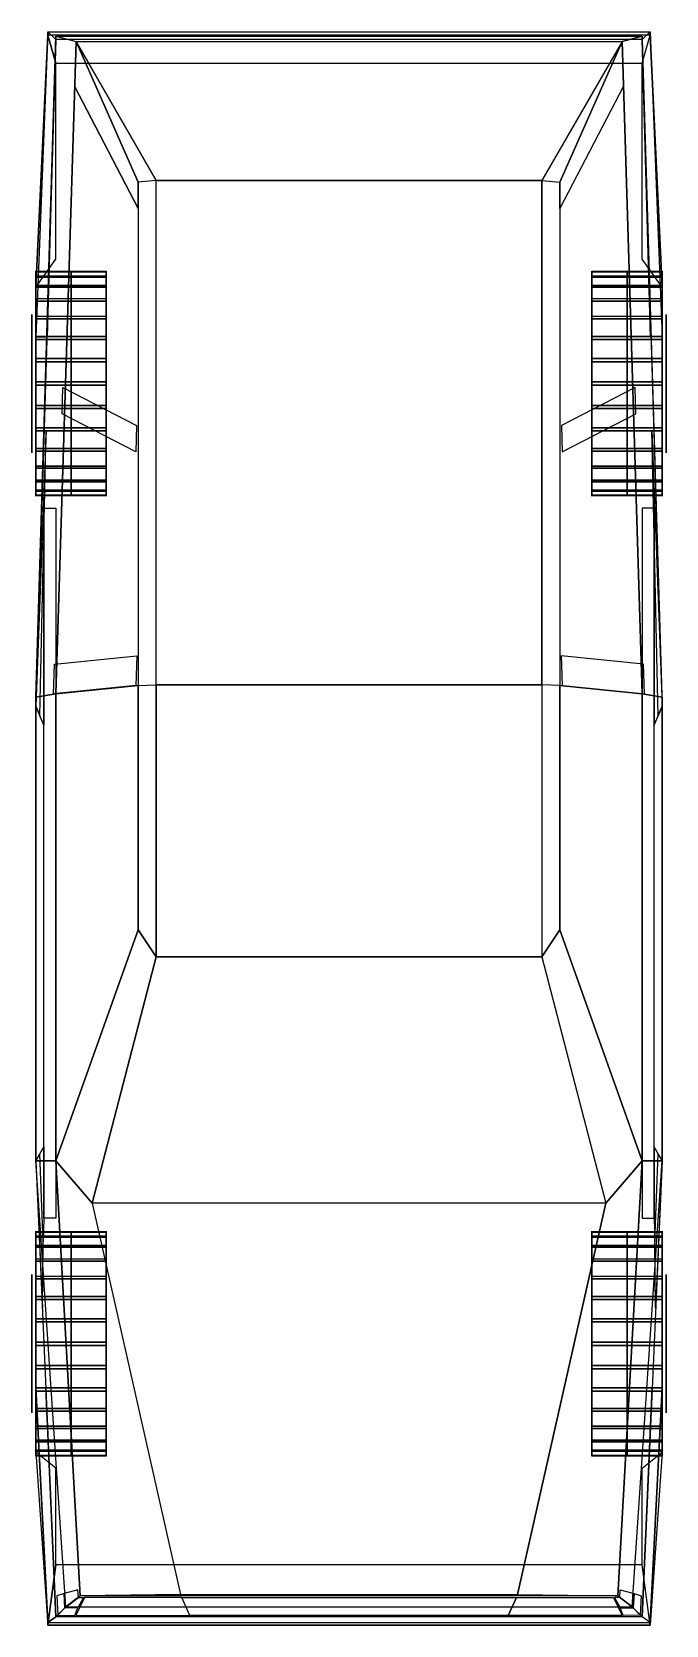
# Model space of a CAD drawing. Extents: x -2873 to -2715, y -7375 to -6979.
import ezdxf

# ---------------------------------------------------------------- set-up
doc = ezdxf.new("R2010")
doc.units = 0
doc.header["$LTSCALE"] = 1000
doc.header["$MEASUREMENT"] = 0
for name, color, linetype in [('CALOTA', 79, 'CONTINUOUS'), ('CARRO', 5, 'CONTINUOUS'), ('FAROL', 134, 'CONTINUOUS'), ('LANTERNA', 32, 'CONTINUOUS'), ('PARAC', 251, 'CONTINUOUS'), ('PNEU', 158, 'CONTINUOUS'), ('VIDRO', 7, 'CONTINUOUS')]:
    doc.layers.add(name, color=color, linetype=linetype)

msp = doc.modelspace()

# ---------------------------------------------------------------- linework, layer by layer
at = {"layer": 'CALOTA', "extrusion": (1, 0, 0)}
for centre in [(-7066.19, 27.99, -2873.32), (-7305.19, 27.99, -2873.32)]:
    msp.add_circle(centre, 17.2, dxfattribs=at)
at = {"layer": 'CALOTA', "extrusion": (-1, 0, 0)}
for centre in [(7066.19, 27.99, 2715.32), (7305.19, 27.99, 2715.32)]:
    msp.add_circle(centre, 17.2, dxfattribs=at)
at = {"layer": 'CARRO'}
msp.add_line((-2846.82, -7022.63, 139.59), (-2862.72, -6992.14, 91.49), dxfattribs=at)
for points in [[(-2867.32, -7143.43, 91.49), (-2872.32, -7144.21, 72.88), (-2867.32, -6979.67, 75.49), (-2862.32, -6981.03, 91.49)], [(-2867.32, -6979.67, 75.49), (-2867.32, -6980.56, 59.99), (-2872.32, -7146.52, 59.99), (-2872.32, -7144.21, 72.88)], [(-2726.32, -6981.03, 91.49), (-2721.32, -6979.67, 75.49), (-2867.32, -6979.67, 75.49), (-2862.32, -6981.03, 91.49)], [(-2721.32, -6979.67, 75.49), (-2721.32, -6980.56, 59.99), (-2867.32, -6980.56, 59.99), (-2867.32, -6979.67, 75.49)], [(-2721.32, -7143.43, 91.49), (-2716.32, -7144.21, 72.88), (-2721.32, -6979.67, 75.49), (-2726.32, -6981.03, 91.49)], [(-2721.32, -6979.67, 75.49), (-2721.32, -6980.56, 59.99), (-2716.32, -7146.52, 59.99), (-2716.32, -7144.21, 72.88)], [(-2846.82, -7022.63, 139.59), (-2846.82, -7016.08, 139.48), (-2862.32, -6981.03, 91.49), (-2862.72, -6992.14, 91.49)], [(-2842.32, -7015.61, 141.13), (-2846.82, -7016.08, 139.48), (-2862.32, -6981.03, 91.49)], [(-2746.32, -7015.61, 141.13), (-2741.82, -7016.08, 139.48), (-2726.32, -6981.03, 91.49)], [(-2741.82, -7022.63, 139.59), (-2741.82, -7016.08, 139.48), (-2726.32, -6981.03, 91.49), (-2725.93, -6992.14, 91.49)], [(-2842.32, -7141.19, 145.59), (-2842.32, -7015.61, 141.13), (-2846.82, -7016.08, 139.48), (-2846.82, -7141.36, 141.59)], [(-2842.32, -7141.19, 145.59), (-2842.32, -7015.61, 141.13), (-2746.32, -7015.61, 141.13), (-2746.32, -7141.19, 145.59)], [(-2746.32, -7141.19, 145.59), (-2746.32, -7015.61, 141.13), (-2741.82, -7016.08, 139.48), (-2741.82, -7141.36, 141.59)], [(-2869.78, -7077.75, 59.99), (-2872.32, -7146.52, 59.99), (-2871.32, -7148.86, 46.99), (-2870.05, -7092.67, 46.99)], [(-2718.87, -7077.75, 59.99), (-2716.32, -7146.52, 59.99), (-2717.32, -7148.86, 46.99), (-2718.6, -7092.67, 46.99)], [(-2870.05, -7092.67, 46.99), (-2870.32, -7097.19, 33.99), (-2870.32, -7151.19, 33.99), (-2871.32, -7148.86, 46.99)], [(-2718.6, -7092.67, 46.99), (-2718.32, -7097.19, 33.99), (-2718.32, -7151.19, 33.99), (-2717.32, -7148.86, 46.99)], [(-2870.32, -7097.19, 33.99), (-2867.32, -7097.19, 24.99), (-2867.32, -7273.92, 24.99), (-2870.32, -7273.92, 33.99)], [(-2718.32, -7097.19, 33.99), (-2721.32, -7097.19, 24.99), (-2721.32, -7273.92, 24.99), (-2718.32, -7273.92, 33.99)], [(-2842.32, -7141.19, 145.59), (-2842.32, -7208.89, 142.49), (-2846.82, -7202.19, 139.29), (-2846.82, -7141.36, 141.59)], [(-2842.32, -7208.89, 142.49), (-2842.32, -7141.19, 145.59), (-2746.32, -7141.19, 145.59), (-2746.32, -7208.89, 142.49)], [(-2746.32, -7141.19, 145.59), (-2746.32, -7208.89, 142.49), (-2741.82, -7202.19, 139.29), (-2741.82, -7141.36, 141.59)], [(-2867.32, -7143.43, 91.49), (-2867.32, -7259.69, 91.49), (-2872.32, -7259.69, 70.47), (-2872.32, -7144.21, 72.88)], [(-2872.32, -7144.21, 72.88), (-2872.32, -7146.52, 59.99), (-2872.32, -7259.69, 59.99), (-2872.32, -7259.69, 70.47)], [(-2872.32, -7146.52, 59.99), (-2872.32, -7259.69, 59.99), (-2870.32, -7256.19, 33.99), (-2870.32, -7151.19, 33.99)], [(-2721.32, -7143.43, 91.49), (-2721.32, -7259.69, 91.49), (-2716.32, -7259.69, 70.47), (-2716.32, -7144.21, 72.88)], [(-2716.32, -7146.52, 59.99), (-2716.32, -7259.69, 59.99), (-2718.32, -7256.19, 33.99), (-2718.32, -7151.19, 33.99)], [(-2716.32, -7144.21, 72.88), (-2716.32, -7146.52, 59.99), (-2716.32, -7259.69, 59.99), (-2716.32, -7259.69, 70.47)], [(-2846.82, -7202.19, 139.29), (-2842.32, -7208.89, 142.49), (-2858.32, -7270.19, 94.48), (-2867.32, -7259.69, 91.49)], [(-2741.82, -7202.19, 139.29), (-2746.32, -7208.89, 142.49), (-2730.32, -7270.19, 94.48), (-2721.32, -7259.69, 91.49)], [(-2872.32, -7259.69, 59.99), (-2870.71, -7296.32, 59.99), (-2870.52, -7279.84, 46.99), (-2871.32, -7257.94, 46.99)], [(-2871.32, -7257.94, 46.99), (-2870.32, -7256.19, 33.99), (-2870.32, -7273.92, 33.99), (-2870.52, -7279.84, 46.99)], [(-2717.32, -7257.94, 46.99), (-2718.32, -7256.19, 33.99), (-2718.32, -7273.92, 33.99), (-2718.13, -7279.84, 46.99)], [(-2716.32, -7259.69, 59.99), (-2717.94, -7296.32, 59.99), (-2718.13, -7279.84, 46.99), (-2717.32, -7257.94, 46.99)], [(-2867.32, -7259.69, 91.49), (-2861.32, -7367.93, 76.99), (-2864.82, -7370.67, 68.11), (-2872.32, -7259.69, 70.47)], [(-2872.32, -7259.69, 70.47), (-2872.32, -7259.69, 59.99), (-2867.32, -7373.19, 59.99), (-2864.82, -7370.67, 68.11)], [(-2867.32, -7259.69, 91.49), (-2858.32, -7270.19, 94.48), (-2836.32, -7367.59, 77.73), (-2861.32, -7367.93, 76.99)], [(-2721.32, -7259.69, 91.49), (-2730.32, -7270.19, 94.48), (-2752.32, -7367.59, 77.73), (-2727.32, -7367.93, 76.99)], [(-2721.32, -7259.69, 91.49), (-2727.32, -7367.93, 76.99), (-2723.82, -7370.67, 68.11), (-2716.32, -7259.69, 70.47)], [(-2716.32, -7259.69, 70.47), (-2716.32, -7259.69, 59.99), (-2721.32, -7373.19, 59.99), (-2723.82, -7370.67, 68.11)], [(-2836.32, -7367.59, 77.73), (-2752.32, -7367.59, 77.73), (-2730.32, -7270.19, 94.48), (-2858.32, -7270.19, 94.48)], [(-2861.32, -7367.93, 76.99), (-2864.82, -7370.67, 68.11), (-2723.82, -7370.67, 68.11), (-2727.32, -7367.93, 76.99)], [(-2861.32, -7367.93, 76.99), (-2836.32, -7367.59, 77.73), (-2752.32, -7367.59, 77.73), (-2727.32, -7367.93, 76.99)], [(-2723.82, -7370.67, 68.11), (-2721.32, -7373.19, 59.99), (-2867.32, -7373.19, 59.99), (-2864.82, -7370.67, 68.11)]]:
    msp.add_3dface(points, dxfattribs=at)
at = {"layer": 'FAROL'}
for points in [[(-2862.36, -7372.8, 62.19), (-2833.98, -7372.8, 62.19), (-2836, -7368.37, 76.52), (-2860.21, -7368.37, 76.52)], [(-2726.29, -7372.8, 62.19), (-2754.67, -7372.8, 62.19), (-2752.64, -7368.37, 76.52), (-2728.44, -7368.37, 76.52)]]:
    msp.add_3dface(points, dxfattribs=at)
at = {"layer": 'LANTERNA'}
for points in [[(-2865.07, -7370.97, 68.11), (-2865.31, -7367.36, 68.19), (-2867.08, -7367.91, 62.38), (-2866.84, -7372.75, 62.37)], [(-2865.07, -7370.97, 68.11), (-2861.74, -7368.36, 76.55), (-2861.87, -7366.49, 76.74), (-2865.31, -7367.36, 68.19)], [(-2865.07, -7370.97, 68.11), (-2861.74, -7368.36, 76.55), (-2860.46, -7368.37, 76.52), (-2861.89, -7370.97, 68.11)], [(-2723.58, -7370.97, 68.11), (-2726.9, -7368.36, 76.55), (-2728.19, -7368.37, 76.52), (-2726.76, -7370.97, 68.11)], [(-2723.58, -7370.97, 68.11), (-2726.9, -7368.36, 76.55), (-2726.78, -7366.49, 76.74), (-2723.33, -7367.36, 68.19)], [(-2723.58, -7370.97, 68.11), (-2723.33, -7367.36, 68.19), (-2721.57, -7367.91, 62.38), (-2721.81, -7372.75, 62.37)], [(-2866.84, -7372.75, 62.37), (-2862.6, -7372.8, 62.19), (-2861.89, -7370.97, 68.11), (-2865.07, -7370.97, 68.11)], [(-2721.81, -7372.75, 62.37), (-2726.04, -7372.8, 62.19), (-2726.76, -7370.97, 68.11), (-2723.58, -7370.97, 68.11)]]:
    msp.add_3dface(points, dxfattribs=at)
at = {"layer": 'PARAC'}
for points in [[(-2869.32, -6979.45, 49.99), (-2869.32, -6978.63, 59.99), (-2872.32, -7054.53, 59.99), (-2872.32, -7042.19, 49.99)], [(-2872.32, -7054.53, 59.99), (-2869.45, -7054.62, 59.99), (-2867.32, -6980.56, 59.99), (-2869.32, -6978.63, 59.99)], [(-2869.32, -6979.45, 49.99), (-2872.32, -7042.19, 49.99), (-2867.32, -7035.19, 33.99), (-2867.32, -6986.46, 33.99)], [(-2719.32, -6978.63, 59.99), (-2719.32, -6979.45, 49.99), (-2869.32, -6979.45, 49.99), (-2869.32, -6978.63, 59.99)], [(-2867.32, -6980.56, 59.99), (-2869.32, -6978.63, 59.99), (-2719.32, -6978.63, 59.99), (-2721.32, -6980.56, 59.99)], [(-2869.32, -6979.45, 49.99), (-2867.32, -6986.46, 33.99), (-2721.32, -6986.46, 33.99), (-2719.32, -6979.45, 49.99)], [(-2716.32, -7054.53, 59.99), (-2719.2, -7054.62, 59.99), (-2721.32, -6980.56, 59.99), (-2719.32, -6978.63, 59.99)], [(-2719.32, -6979.45, 49.99), (-2716.32, -7042.19, 49.99), (-2721.32, -7035.19, 33.99), (-2721.32, -6986.46, 33.99)], [(-2719.32, -6979.45, 49.99), (-2719.32, -6978.63, 59.99), (-2716.32, -7054.53, 59.99), (-2716.32, -7042.19, 49.99)], [(-2869.84, -7316.19, 59.99), (-2872.32, -7316.19, 59.99), (-2869.32, -7374.6, 59.99), (-2867.32, -7373.19, 59.99)], [(-2872.32, -7316.19, 59.99), (-2872.32, -7332.19, 44.99), (-2869.32, -7375.24, 44.99), (-2869.32, -7374.6, 59.99)], [(-2718.81, -7316.19, 59.99), (-2716.32, -7316.19, 59.99), (-2719.32, -7374.6, 59.99), (-2721.32, -7373.19, 59.99)], [(-2716.32, -7316.19, 59.99), (-2716.32, -7332.19, 44.99), (-2719.32, -7375.24, 44.99), (-2719.32, -7374.6, 59.99)], [(-2872.32, -7332.19, 44.99), (-2869.32, -7375.24, 44.99), (-2867.32, -7360.19, 27.99), (-2867.32, -7336.19, 27.99)], [(-2716.32, -7332.19, 44.99), (-2719.32, -7375.24, 44.99), (-2721.32, -7360.19, 27.99), (-2721.32, -7336.19, 27.99)], [(-2867.32, -7360.19, 27.99), (-2869.32, -7375.24, 44.99), (-2719.32, -7375.24, 44.99), (-2721.32, -7360.19, 27.99)], [(-2867.32, -7373.19, 59.99), (-2869.32, -7374.6, 59.99), (-2719.32, -7374.6, 59.99), (-2721.32, -7373.19, 59.99)], [(-2719.32, -7374.6, 59.99), (-2719.32, -7375.24, 44.99), (-2869.32, -7375.24, 44.99), (-2869.32, -7374.6, 59.99)]]:
    msp.add_3dface(points, dxfattribs=at)
at = {"layer": 'PNEU', "extrusion": (1, 0, 0)}
for centre in [(-7066.19, 27.99, -2872.32), (-7066.19, 27.99, -2854.82), (-7066.19, 27.99, -2733.82), (-7066.19, 27.99, -2716.32), (-7305.19, 27.99, -2872.32), (-7305.19, 27.99, -2854.82), (-7305.19, 27.99, -2733.82), (-7305.19, 27.99, -2716.32)]:
    msp.add_circle(centre, 28, dxfattribs=at)
at = {"layer": 'PNEU'}
for points in [[(-2847.22, -7076.62, 140.85), (-2847.42, -7083.19, 140.85), (-2865.8, -7073.74, 91.49), (-2865.6, -7067.17, 91.49)], [(-2741.42, -7076.62, 140.85), (-2741.22, -7083.19, 140.85), (-2722.85, -7073.74, 91.49), (-2723.05, -7067.17, 91.49)], [(-2847.2, -7133.96, 141.59), (-2847.42, -7141.36, 141.59), (-2867.92, -7143.43, 91.49), (-2867.7, -7136.03, 91.49)], [(-2741.45, -7133.96, 141.59), (-2741.22, -7141.36, 141.59), (-2720.72, -7143.43, 91.49), (-2720.95, -7136.03, 91.49)], [(-2836, -7368.37, 76.52), (-2752.64, -7368.37, 76.52), (-2754.67, -7372.8, 62.19), (-2833.98, -7372.8, 62.19)]]:
    msp.add_3dface(points, dxfattribs=at)
at = {"layer": 'VIDRO'}
for points in [[(-2846.82, -7016.08, 139.48), (-2846.82, -7141.36, 141.59), (-2867.32, -7143.43, 91.49), (-2862.32, -6981.03, 91.49)], [(-2842.32, -7015.61, 141.13), (-2862.32, -6981.03, 91.49), (-2726.32, -6981.03, 91.49), (-2746.32, -7015.61, 141.13)], [(-2741.82, -7016.08, 139.48), (-2741.82, -7141.36, 141.59), (-2721.32, -7143.43, 91.49), (-2726.32, -6981.03, 91.49)], [(-2846.82, -7141.36, 141.59), (-2846.82, -7202.19, 139.29), (-2867.32, -7259.69, 91.49), (-2867.32, -7143.43, 91.49)], [(-2741.82, -7141.36, 141.59), (-2741.82, -7202.19, 139.29), (-2721.32, -7259.69, 91.49), (-2721.32, -7143.43, 91.49)], [(-2858.32, -7270.19, 94.48), (-2842.32, -7208.89, 142.49), (-2746.32, -7208.89, 142.49), (-2730.32, -7270.19, 94.48)]]:
    msp.add_3dface(points, dxfattribs=at)

# ---------------------------------------------------------------- meshes
at = {"layer": 'PNEU'}
mesh = msp.add_polymesh((30, 3), dxfattribs=dict(at, m_close=True))
for k, corner in enumerate([(-2854.82, -7045.11, 9.56), (-2863.57, -7045.11, 9.56), (-2872.32, -7045.11, 9.56), (-2854.82, -7041.74, 14.35), (-2863.57, -7041.74, 14.35), (-2872.32, -7041.74, 14.35), (-2854.82, -7039.44, 19.73), (-2863.57, -7039.44, 19.73), (-2872.32, -7039.44, 19.73), (-2854.82, -7038.3, 25.48), (-2863.57, -7038.3, 25.48), (-2872.32, -7038.3, 25.48), (-2854.82, -7038.39, 31.33), (-2863.57, -7038.39, 31.33), (-2872.32, -7038.39, 31.33), (-2854.82, -7039.69, 37.04), (-2863.57, -7039.69, 37.04), (-2872.32, -7039.69, 37.04), (-2854.82, -7042.15, 42.35), (-2863.57, -7042.15, 42.35), (-2872.32, -7042.15, 42.35), (-2854.82, -7045.66, 47.03), (-2863.57, -7045.66, 47.03), (-2872.32, -7045.66, 47.03), (-2854.82, -7050.07, 50.88), (-2863.57, -7050.07, 50.88), (-2872.32, -7050.07, 50.88), (-2854.82, -7055.18, 53.74), (-2863.57, -7055.18, 53.74), (-2872.32, -7055.18, 53.74), (-2854.82, -7060.77, 55.46), (-2863.57, -7060.77, 55.46), (-2872.32, -7060.77, 55.46), (-2854.82, -7066.6, 55.99), (-2863.57, -7066.6, 55.99), (-2872.32, -7066.6, 55.99), (-2854.82, -7072.42, 55.29), (-2863.57, -7072.42, 55.29), (-2872.32, -7072.42, 55.29), (-2854.82, -7077.96, 53.4), (-2863.57, -7077.96, 53.4), (-2872.32, -7077.96, 53.4), (-2854.82, -7082.98, 50.4), (-2863.57, -7082.98, 50.4), (-2872.32, -7082.98, 50.4), (-2854.82, -7087.27, 46.42), (-2863.57, -7087.27, 46.42), (-2872.32, -7087.27, 46.42), (-2854.82, -7090.64, 41.63), (-2863.57, -7090.64, 41.63), (-2872.32, -7090.64, 41.63), (-2854.82, -7092.95, 36.25), (-2863.57, -7092.95, 36.25), (-2872.32, -7092.95, 36.25), (-2854.82, -7094.08, 30.51), (-2863.57, -7094.08, 30.51), (-2872.32, -7094.08, 30.51), (-2854.82, -7093.99, 24.66), (-2863.57, -7093.99, 24.66), (-2872.32, -7093.99, 24.66), (-2854.82, -7092.69, 18.95), (-2863.57, -7092.69, 18.95), (-2872.32, -7092.69, 18.95), (-2854.82, -7090.23, 13.64), (-2863.57, -7090.23, 13.64), (-2872.32, -7090.23, 13.64), (-2854.82, -7086.72, 8.95), (-2863.57, -7086.72, 8.95), (-2872.32, -7086.72, 8.95), (-2854.82, -7082.31, 5.1), (-2863.57, -7082.31, 5.1), (-2872.32, -7082.31, 5.1), (-2854.82, -7077.2, 2.25), (-2863.57, -7077.2, 2.25), (-2872.32, -7077.2, 2.25), (-2854.82, -7071.61, 0.52), (-2863.57, -7071.61, 0.52), (-2872.32, -7071.61, 0.52), (-2854.82, -7065.78, 0), (-2863.57, -7065.78, 0), (-2872.32, -7065.78, 0), (-2854.82, -7059.97, 0.69), (-2863.57, -7059.97, 0.69), (-2872.32, -7059.97, 0.69), (-2854.82, -7054.43, 2.58), (-2863.57, -7054.43, 2.58), (-2872.32, -7054.43, 2.58), (-2854.82, -7049.4, 5.58), (-2863.57, -7049.4, 5.58), (-2872.32, -7049.4, 5.58)]):
    mesh.set_mesh_vertex(divmod(k, 3), corner)
mesh = msp.add_polymesh((30, 3), dxfattribs=dict(at, m_close=True))
for k, corner in enumerate([(-2716.32, -7045.11, 9.56), (-2725.07, -7045.11, 9.56), (-2733.82, -7045.11, 9.56), (-2716.32, -7041.74, 14.35), (-2725.07, -7041.74, 14.35), (-2733.82, -7041.74, 14.35), (-2716.32, -7039.44, 19.73), (-2725.07, -7039.44, 19.73), (-2733.82, -7039.44, 19.73), (-2716.32, -7038.3, 25.48), (-2725.07, -7038.3, 25.48), (-2733.82, -7038.3, 25.48), (-2716.32, -7038.39, 31.33), (-2725.07, -7038.39, 31.33), (-2733.82, -7038.39, 31.33), (-2716.32, -7039.69, 37.04), (-2725.07, -7039.69, 37.04), (-2733.82, -7039.69, 37.04), (-2716.32, -7042.15, 42.35), (-2725.07, -7042.15, 42.35), (-2733.82, -7042.15, 42.35), (-2716.32, -7045.66, 47.03), (-2725.07, -7045.66, 47.03), (-2733.82, -7045.66, 47.03), (-2716.32, -7050.07, 50.88), (-2725.07, -7050.07, 50.88), (-2733.82, -7050.07, 50.88), (-2716.32, -7055.18, 53.74), (-2725.07, -7055.18, 53.74), (-2733.82, -7055.18, 53.74), (-2716.32, -7060.77, 55.46), (-2725.07, -7060.77, 55.46), (-2733.82, -7060.77, 55.46), (-2716.32, -7066.6, 55.99), (-2725.07, -7066.6, 55.99), (-2733.82, -7066.6, 55.99), (-2716.32, -7072.42, 55.29), (-2725.07, -7072.42, 55.29), (-2733.82, -7072.42, 55.29), (-2716.32, -7077.96, 53.4), (-2725.07, -7077.96, 53.4), (-2733.82, -7077.96, 53.4), (-2716.32, -7082.98, 50.4), (-2725.07, -7082.98, 50.4), (-2733.82, -7082.98, 50.4), (-2716.32, -7087.27, 46.42), (-2725.07, -7087.27, 46.42), (-2733.82, -7087.27, 46.42), (-2716.32, -7090.64, 41.63), (-2725.07, -7090.64, 41.63), (-2733.82, -7090.64, 41.63), (-2716.32, -7092.95, 36.25), (-2725.07, -7092.95, 36.25), (-2733.82, -7092.95, 36.25), (-2716.32, -7094.08, 30.51), (-2725.07, -7094.08, 30.51), (-2733.82, -7094.08, 30.51), (-2716.32, -7093.99, 24.66), (-2725.07, -7093.99, 24.66), (-2733.82, -7093.99, 24.66), (-2716.32, -7092.69, 18.95), (-2725.07, -7092.69, 18.95), (-2733.82, -7092.69, 18.95), (-2716.32, -7090.23, 13.64), (-2725.07, -7090.23, 13.64), (-2733.82, -7090.23, 13.64), (-2716.32, -7086.72, 8.95), (-2725.07, -7086.72, 8.95), (-2733.82, -7086.72, 8.95), (-2716.32, -7082.31, 5.1), (-2725.07, -7082.31, 5.1), (-2733.82, -7082.31, 5.1), (-2716.32, -7077.2, 2.25), (-2725.07, -7077.2, 2.25), (-2733.82, -7077.2, 2.25), (-2716.32, -7071.61, 0.52), (-2725.07, -7071.61, 0.52), (-2733.82, -7071.61, 0.52), (-2716.32, -7065.78, 0), (-2725.07, -7065.78, 0), (-2733.82, -7065.78, 0), (-2716.32, -7059.97, 0.69), (-2725.07, -7059.97, 0.69), (-2733.82, -7059.97, 0.69), (-2716.32, -7054.43, 2.58), (-2725.07, -7054.43, 2.58), (-2733.82, -7054.43, 2.58), (-2716.32, -7049.4, 5.58), (-2725.07, -7049.4, 5.58), (-2733.82, -7049.4, 5.58)]):
    mesh.set_mesh_vertex(divmod(k, 3), corner)
mesh = msp.add_polymesh((30, 3), dxfattribs=dict(at, m_close=True))
for k, corner in enumerate([(-2854.82, -7284.11, 9.56), (-2863.57, -7284.11, 9.56), (-2872.32, -7284.11, 9.56), (-2854.82, -7280.74, 14.35), (-2863.57, -7280.74, 14.35), (-2872.32, -7280.74, 14.35), (-2854.82, -7278.44, 19.73), (-2863.57, -7278.44, 19.73), (-2872.32, -7278.44, 19.73), (-2854.82, -7277.3, 25.48), (-2863.57, -7277.3, 25.48), (-2872.32, -7277.3, 25.48), (-2854.82, -7277.39, 31.33), (-2863.57, -7277.39, 31.33), (-2872.32, -7277.39, 31.33), (-2854.82, -7278.69, 37.04), (-2863.57, -7278.69, 37.04), (-2872.32, -7278.69, 37.04), (-2854.82, -7281.15, 42.35), (-2863.57, -7281.15, 42.35), (-2872.32, -7281.15, 42.35), (-2854.82, -7284.66, 47.03), (-2863.57, -7284.66, 47.03), (-2872.32, -7284.66, 47.03), (-2854.82, -7289.07, 50.88), (-2863.57, -7289.07, 50.88), (-2872.32, -7289.07, 50.88), (-2854.82, -7294.18, 53.74), (-2863.57, -7294.18, 53.74), (-2872.32, -7294.18, 53.74), (-2854.82, -7299.77, 55.46), (-2863.57, -7299.77, 55.46), (-2872.32, -7299.77, 55.46), (-2854.82, -7305.6, 55.99), (-2863.57, -7305.6, 55.99), (-2872.32, -7305.6, 55.99), (-2854.82, -7311.42, 55.29), (-2863.57, -7311.42, 55.29), (-2872.32, -7311.42, 55.29), (-2854.82, -7316.96, 53.4), (-2863.57, -7316.96, 53.4), (-2872.32, -7316.96, 53.4), (-2854.82, -7321.98, 50.4), (-2863.57, -7321.98, 50.4), (-2872.32, -7321.98, 50.4), (-2854.82, -7326.27, 46.42), (-2863.57, -7326.27, 46.42), (-2872.32, -7326.27, 46.42), (-2854.82, -7329.64, 41.63), (-2863.57, -7329.64, 41.63), (-2872.32, -7329.64, 41.63), (-2854.82, -7331.95, 36.25), (-2863.57, -7331.95, 36.25), (-2872.32, -7331.95, 36.25), (-2854.82, -7333.08, 30.51), (-2863.57, -7333.08, 30.51), (-2872.32, -7333.08, 30.51), (-2854.82, -7332.99, 24.66), (-2863.57, -7332.99, 24.66), (-2872.32, -7332.99, 24.66), (-2854.82, -7331.69, 18.95), (-2863.57, -7331.69, 18.95), (-2872.32, -7331.69, 18.95), (-2854.82, -7329.23, 13.64), (-2863.57, -7329.23, 13.64), (-2872.32, -7329.23, 13.64), (-2854.82, -7325.72, 8.95), (-2863.57, -7325.72, 8.95), (-2872.32, -7325.72, 8.95), (-2854.82, -7321.31, 5.1), (-2863.57, -7321.31, 5.1), (-2872.32, -7321.31, 5.1), (-2854.82, -7316.2, 2.25), (-2863.57, -7316.2, 2.25), (-2872.32, -7316.2, 2.25), (-2854.82, -7310.61, 0.52), (-2863.57, -7310.61, 0.52), (-2872.32, -7310.61, 0.52), (-2854.82, -7304.78, 0), (-2863.57, -7304.78, 0), (-2872.32, -7304.78, 0), (-2854.82, -7298.97, 0.69), (-2863.57, -7298.97, 0.69), (-2872.32, -7298.97, 0.69), (-2854.82, -7293.43, 2.58), (-2863.57, -7293.43, 2.58), (-2872.32, -7293.43, 2.58), (-2854.82, -7288.4, 5.58), (-2863.57, -7288.4, 5.58), (-2872.32, -7288.4, 5.58)]):
    mesh.set_mesh_vertex(divmod(k, 3), corner)
mesh = msp.add_polymesh((30, 3), dxfattribs=dict(at, m_close=True))
for k, corner in enumerate([(-2716.32, -7284.11, 9.56), (-2725.07, -7284.11, 9.56), (-2733.82, -7284.11, 9.56), (-2716.32, -7280.74, 14.35), (-2725.07, -7280.74, 14.35), (-2733.82, -7280.74, 14.35), (-2716.32, -7278.44, 19.73), (-2725.07, -7278.44, 19.73), (-2733.82, -7278.44, 19.73), (-2716.32, -7277.3, 25.48), (-2725.07, -7277.3, 25.48), (-2733.82, -7277.3, 25.48), (-2716.32, -7277.39, 31.33), (-2725.07, -7277.39, 31.33), (-2733.82, -7277.39, 31.33), (-2716.32, -7278.69, 37.04), (-2725.07, -7278.69, 37.04), (-2733.82, -7278.69, 37.04), (-2716.32, -7281.15, 42.35), (-2725.07, -7281.15, 42.35), (-2733.82, -7281.15, 42.35), (-2716.32, -7284.66, 47.03), (-2725.07, -7284.66, 47.03), (-2733.82, -7284.66, 47.03), (-2716.32, -7289.07, 50.88), (-2725.07, -7289.07, 50.88), (-2733.82, -7289.07, 50.88), (-2716.32, -7294.18, 53.74), (-2725.07, -7294.18, 53.74), (-2733.82, -7294.18, 53.74), (-2716.32, -7299.77, 55.46), (-2725.07, -7299.77, 55.46), (-2733.82, -7299.77, 55.46), (-2716.32, -7305.6, 55.99), (-2725.07, -7305.6, 55.99), (-2733.82, -7305.6, 55.99), (-2716.32, -7311.42, 55.29), (-2725.07, -7311.42, 55.29), (-2733.82, -7311.42, 55.29), (-2716.32, -7316.96, 53.4), (-2725.07, -7316.96, 53.4), (-2733.82, -7316.96, 53.4), (-2716.32, -7321.98, 50.4), (-2725.07, -7321.98, 50.4), (-2733.82, -7321.98, 50.4), (-2716.32, -7326.27, 46.42), (-2725.07, -7326.27, 46.42), (-2733.82, -7326.27, 46.42), (-2716.32, -7329.64, 41.63), (-2725.07, -7329.64, 41.63), (-2733.82, -7329.64, 41.63), (-2716.32, -7331.95, 36.25), (-2725.07, -7331.95, 36.25), (-2733.82, -7331.95, 36.25), (-2716.32, -7333.08, 30.51), (-2725.07, -7333.08, 30.51), (-2733.82, -7333.08, 30.51), (-2716.32, -7332.99, 24.66), (-2725.07, -7332.99, 24.66), (-2733.82, -7332.99, 24.66), (-2716.32, -7331.69, 18.95), (-2725.07, -7331.69, 18.95), (-2733.82, -7331.69, 18.95), (-2716.32, -7329.23, 13.64), (-2725.07, -7329.23, 13.64), (-2733.82, -7329.23, 13.64), (-2716.32, -7325.72, 8.95), (-2725.07, -7325.72, 8.95), (-2733.82, -7325.72, 8.95), (-2716.32, -7321.31, 5.1), (-2725.07, -7321.31, 5.1), (-2733.82, -7321.31, 5.1), (-2716.32, -7316.2, 2.25), (-2725.07, -7316.2, 2.25), (-2733.82, -7316.2, 2.25), (-2716.32, -7310.61, 0.52), (-2725.07, -7310.61, 0.52), (-2733.82, -7310.61, 0.52), (-2716.32, -7304.78, 0), (-2725.07, -7304.78, 0), (-2733.82, -7304.78, 0), (-2716.32, -7298.97, 0.69), (-2725.07, -7298.97, 0.69), (-2733.82, -7298.97, 0.69), (-2716.32, -7293.43, 2.58), (-2725.07, -7293.43, 2.58), (-2733.82, -7293.43, 2.58), (-2716.32, -7288.4, 5.58), (-2725.07, -7288.4, 5.58), (-2733.82, -7288.4, 5.58)]):
    mesh.set_mesh_vertex(divmod(k, 3), corner)

doc.saveas('drawing.dxf')
